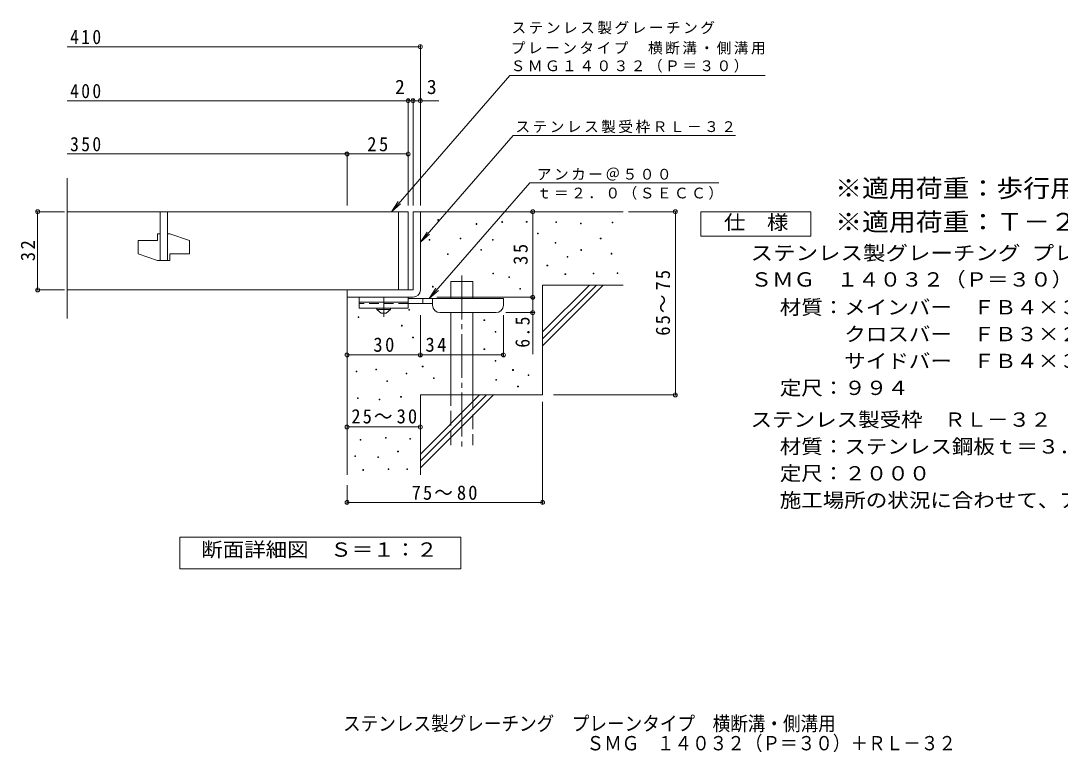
# Model space of a CAD drawing. Units: millimetres, scale not verified. Extents: x -301 to 338, y -273 to 250.
# Drawn here: x -300.7 to 124.6, y -273.4 to 26.1 of the extents above; entities that cross this region are included whole.
import ezdxf
from ezdxf.enums import TextEntityAlignment as Align

# ---------------------------------------------------------------- set-up
doc = ezdxf.new("R2010")
doc.units = ezdxf.units.MM
doc.header["$LTSCALE"] = 2
doc.header["$PDMODE"] = 32
doc.header["$PDSIZE"] = 1.6
for name, pattern in [('CHAIN1', [8, 5, -1, 1, -1]), ('CHAIN2', [12, 9, -1, 1, -1]), ('DASHED2', [3, 2, -1]), ('DASHED3', [4, 3, -1])]:
    doc.linetypes.add(name, pattern=pattern)
for name, color, linetype, lineweight in [('D-0', 7, 'Continuous', 9), ('D-1', 2, 'Continuous', 9), ('D-2', 3, 'Continuous', 9), ('D-4', 7, 'Continuous', 9), ('D-5', 7, 'Continuous', 9), ('D-6', 6, 'Continuous', 9), ('D-9', 4, 'Continuous', 9)]:
    doc.layers.add(name, color=color, linetype=linetype, lineweight=lineweight)
doc.layers.add('F-5_F-5ﾚｲﾔ', color=2, linetype='Continuous')
doc.styles.add('ＭＳ ゴシック', font='')
doc.styles.get('ＭＳ ゴシック').set_extended_font_data('MS Gothic')

msp = doc.modelspace()

# ---------------------------------------------------------------- linework, layer by layer
at = {"layer": 'D-0'}
for points in [[(-130.089, -55.668), (-130.089, -55.368), (-129.789, -55.368), (-129.789, -55.668)], [(-114.423, -57.288), (-114.423, -56.988), (-114.123, -56.988), (-114.123, -57.288)], [(-103.889, -56.478), (-103.889, -56.178), (-103.589, -56.178), (-103.589, -56.478)], [(-93.888, -56.369), (-93.888, -56.069), (-93.588, -56.069), (-93.588, -56.369)], [(-81.859, -56.572), (-81.859, -56.272), (-81.559, -56.272), (-81.559, -56.572)], [(-71.708, -57.114), (-71.708, -56.814), (-71.408, -56.814), (-71.408, -57.114)], [(-58.715, -56.708), (-58.715, -56.408), (-58.415, -56.408), (-58.415, -56.708)], [(-133.693, -63.73), (-133.693, -63.43), (-133.393, -63.43), (-133.393, -63.73)], [(-120.975, -63.19), (-120.975, -62.89), (-120.675, -62.89), (-120.675, -63.19)], [(-107.711, -63.731), (-107.711, -63.431), (-107.411, -63.431), (-107.411, -63.731)], [(-89.318, -61.166), (-89.318, -60.866), (-89.018, -60.866), (-89.018, -61.166)], [(-63.587, -63.205), (-63.587, -62.904), (-63.287, -62.904), (-63.287, -63.205)], [(-112.448, -67.927), (-112.448, -67.627), (-112.148, -67.627), (-112.148, -67.927)], [(-82.13, -64.964), (-82.13, -64.664), (-81.83, -64.664), (-81.83, -64.964)], [(-71.573, -67.942), (-71.573, -67.642), (-71.273, -67.642), (-71.273, -67.942)], [(-126.108, -69.69), (-126.108, -69.39), (-125.808, -69.39), (-125.808, -69.69)], [(-77.122, -70.784), (-77.122, -70.484), (-76.822, -70.484), (-76.822, -70.784)], [(-59.121, -69.431), (-59.121, -69.131), (-58.821, -69.131), (-58.821, -69.431)], [(-85.412, -74.28), (-85.412, -73.98), (-85.112, -73.98), (-85.112, -74.28)], [(-107.576, -77.537), (-107.576, -77.237), (-107.276, -77.237), (-107.276, -77.537)], [(-101.07, -79.034), (-101.07, -78.734), (-100.77, -78.734), (-100.77, -79.034)], [(-78.07, -77.822), (-78.07, -77.522), (-77.77, -77.522), (-77.77, -77.822)], [(-66.565, -77.552), (-66.565, -77.251), (-66.265, -77.251), (-66.265, -77.552)], [(-56.684, -77.416), (-56.684, -77.116), (-56.384, -77.116), (-56.384, -77.416)], [(-132.249, -82.948), (-132.249, -82.648), (-131.949, -82.648), (-131.949, -82.948)], [(-96.5, -83.831), (-96.5, -83.531), (-96.2, -83.531), (-96.2, -83.831)], [(-141.992, -92.47), (-141.992, -92.17), (-141.692, -92.17), (-141.692, -92.47)], [(-162.671, -95.445), (-162.671, -95.145), (-162.371, -95.145), (-162.371, -95.445)], [(-111.212, -96.703), (-111.212, -96.403), (-110.912, -96.403), (-110.912, -96.703)], [(-144.974, -98.933), (-144.974, -98.633), (-144.674, -98.633), (-144.674, -98.933)], [(-106.642, -101.5), (-106.642, -101.2), (-106.342, -101.2), (-106.342, -101.5)], [(-140.404, -103.73), (-140.404, -103.43), (-140.104, -103.43), (-140.104, -103.73)], [(-111.212, -108.536), (-111.212, -108.236), (-110.912, -108.236), (-110.912, -108.536)], [(-106.642, -113.333), (-106.642, -113.033), (-106.342, -113.033), (-106.342, -113.333)], [(-163.459, -117.678), (-163.459, -117.378), (-163.159, -117.378), (-163.159, -117.678)], [(-155.512, -116.829), (-155.512, -116.529), (-155.212, -116.529), (-155.212, -116.829)], [(-143.002, -118.507), (-143.002, -118.207), (-142.702, -118.207), (-142.702, -118.507)], [(-136.438, -115.652), (-136.438, -115.352), (-136.138, -115.352), (-136.138, -115.652)], [(-99.465, -117.074), (-99.465, -116.774), (-99.165, -116.774), (-99.165, -117.074)], [(-93.093, -119.224), (-93.093, -118.924), (-92.793, -118.924), (-92.793, -119.224)], [(-150.942, -121.627), (-150.942, -121.327), (-150.642, -121.327), (-150.642, -121.627)], [(-131.868, -120.449), (-131.868, -120.149), (-131.568, -120.149), (-131.568, -120.449)], [(-106.368, -121.135), (-106.368, -120.834), (-106.068, -120.834), (-106.068, -121.135)], [(-97.415, -123.816), (-97.415, -123.516), (-97.115, -123.516), (-97.115, -123.816)], [(-162.976, -128.563), (-162.976, -128.263), (-162.676, -128.263), (-162.676, -128.563)], [(-154.144, -129.173), (-154.144, -128.872), (-153.844, -128.872), (-153.844, -129.173)], [(-145.313, -128.107), (-145.313, -127.807), (-145.013, -127.807), (-145.013, -128.107)], [(-151.556, -144.856), (-151.556, -144.556), (-151.256, -144.556), (-151.256, -144.856)], [(-161.91, -145.618), (-161.91, -145.317), (-161.61, -145.317), (-161.61, -145.618)], [(-141.582, -145.237), (-141.582, -144.937), (-141.282, -144.937), (-141.282, -145.237)], [(-164.042, -152.317), (-164.042, -152.017), (-163.742, -152.017), (-163.742, -152.317)], [(-154.601, -152.774), (-154.601, -152.474), (-154.301, -152.474), (-154.301, -152.774)], [(-146.531, -150.414), (-146.531, -150.114), (-146.231, -150.114), (-146.231, -150.414)], [(-160.768, -158.027), (-160.768, -157.727), (-160.468, -157.727), (-160.468, -158.027)], [(-150.414, -157.723), (-150.414, -157.423), (-150.114, -157.423), (-150.114, -157.723)], [(-142.8, -157.723), (-142.8, -157.423), (-142.5, -157.423), (-142.5, -157.723)]]:
    msp.add_lwpolyline(points, close=True, dxfattribs=at)
at = {"layer": 'D-1'}
for p, q in [((-140.228, -52.135), (-140.228, -84.135)), ((-140.228, -52.135), (-137.228, -52.135)), ((-137.228, -84.135), (-137.228, -52.135)), ((-167.228, -84.135), (-140.228, -84.135)), ((-167.228, -87.135), (-167.228, -84.135)), ((-167.228, -87.135), (-140.228, -87.135))]:
    msp.add_line(p, q, dxfattribs=at)
msp.add_arc((-140.228, -84.135), 3, 270, 0, dxfattribs=at)
at = {"layer": 'D-2'}
for p, q in [((-281.762, -95.896), (-281.762, -38.395)), ((-142.228, -52.135), (-281.762, -52.135)), ((-243.728, -52.135), (-243.728, -72.135)), ((-240.728, -52.135), (-240.728, -72.135)), ((-146.228, -52.135), (-146.228, -84.135)), ((-142.228, -52.135), (-142.228, -84.135)), ((-244.728, -61.135), (-244.728, -63.885)), ((-243.728, -61.135), (-244.728, -61.135)), ((-239.728, -61.135), (-240.728, -61.135)), ((-239.728, -61.135), (-231.728, -63.885)), ((-252.728, -63.885), (-252.728, -69.385)), ((-252.728, -63.885), (-244.728, -63.885)), ((-231.728, -63.885), (-231.728, -69.385)), ((-252.728, -69.385), (-244.728, -72.135)), ((-239.728, -72.135), (-244.728, -72.135)), ((-239.728, -69.385), (-239.728, -72.135)), ((-239.728, -69.385), (-231.728, -69.385)), ((-281.762, -84.135), (-142.228, -84.135))]:
    msp.add_line(p, q, dxfattribs=at)
at = {"layer": 'D-4'}
for p, q in [((-281.762, 15.438), (-137.228, 15.438)), ((-137.228, -49.544), (-137.228, 16.038)), ((-281.762, -6.701), (-142.228, -6.701)), ((-142.228, -49.544), (-142.228, -6.101)), ((-142.228, -6.701), (-141.228, -6.701)), ((-141.228, -6.701), (-129.696, -6.701)), ((-140.228, -49.544), (-140.228, -6.101)), ((-281.762, -28.451), (-167.228, -28.451)), ((-167.228, -49.544), (-167.228, -27.851)), ((-167.228, -28.451), (-142.228, -28.451)), ((-282.832, -52.135), (-294.442, -52.135)), ((-293.842, -84.135), (-293.842, -52.135)), ((-91.235, -87.135), (-91.235, -52.135)), ((-52.022, -52.135), (-32.291, -52.135)), ((-32.891, -127.135), (-32.891, -52.135)), ((-282.832, -84.135), (-294.442, -84.135)), ((-130.426, -87.135), (-90.635, -87.135)), ((-91.235, -87.135), (-91.235, -110.485)), ((-90.635, -93.435), (-102.227, -93.435)), ((-137.227, -111.356), (-137.227, -94.435)), ((-103.227, -111.356), (-103.227, -94.435)), ((-82.781, -127.135), (-32.291, -127.135)), ((-87.228, -129.89), (-87.228, -171.752)), ((-167.228, -140.259), (-137.228, -140.259)), ((-167.228, -164.135), (-167.228, -171.752)), ((-167.228, -171.152), (-87.228, -171.152))]:
    msp.add_line(p, q, dxfattribs=at)
msp.add_lwpolyline([(-167.227, -110.756), (-137.227, -110.756), (-103.227, -110.756)], dxfattribs=at)
for p in [(-137.228, 15.438), (-142.228, -6.701), (-140.228, -6.701), (-137.228, -6.701), (-167.228, -28.451), (-142.228, -28.451), (-293.842, -52.135), (-91.235, -52.135), (-32.891, -52.135), (-293.842, -84.135), (-91.235, -87.135), (-91.235, -93.435), (-167.227, -110.756), (-137.227, -110.756), (-103.227, -110.756), (-32.891, -127.135), (-167.228, -140.259), (-137.228, -140.259), (-167.228, -171.152), (-87.228, -171.152)]:
    msp.add_point(p, dxfattribs=at)
at = {"layer": 'D-5'}
for p, q in [((-100.576, 3.588), (3.898, 3.588)), ((-99.21, -20.934), (-8.291, -20.934)), ((-133.605, -87.635), (-92.421, -40.317)), ((-15.126, -40.317), (-92.421, -40.317)), ((-149.076, -52.135), (-146.313, -47.968)), ((-137.228, -64.614), (-133.482, -61.304)), ((-133.605, -87.635), (-130.842, -83.467)), ((-133.605, -87.635), (-129.858, -84.324))]:
    msp.add_line(p, q, dxfattribs=at)
for points in [[(-100.576, 3.588), (-149.076, -52.135), (-145.329, -48.825)], [(-99.21, -20.934), (-137.228, -64.614), (-134.466, -60.447)]]:
    msp.add_lwpolyline(points, dxfattribs=at)
for points in [[(-22.515, -62.135), (-22.515, -52.135), (22.485, -52.135), (22.485, -62.135)], [(-235.627, -198.323), (-235.627, -185.324), (-120.627, -185.324), (-120.627, -198.323)]]:
    msp.add_lwpolyline(points, close=True, dxfattribs=at)
at = {"layer": 'D-6'}
for p, q in [((-137.228, -52.135), (-54.228, -52.135)), ((-124.77, -87.635), (-124.77, -80.635)), ((-124.77, -80.635), (-115.77, -80.635)), ((-115.77, -87.635), (-115.77, -80.635)), ((-87.228, -101.337), (-68.026, -82.135)), ((-87.228, -82.135), (-54.228, -82.135)), ((-87.228, -104.165), (-65.198, -82.135)), ((-87.228, -82.135), (-87.228, -127.135)), ((-87.228, -106.993), (-62.37, -82.135)), ((-167.228, -87.135), (-167.228, -159.865)), ((-124.77, -127.135), (-124.77, -93.435)), ((-115.77, -127.135), (-115.77, -93.435)), ((-137.228, -127.135), (-87.228, -127.135)), ((-137.228, -127.135), (-137.228, -159.865)), ((-137.228, -151.337), (-113.027, -127.135)), ((-137.228, -154.165), (-110.198, -127.135)), ((-137.228, -156.993), (-107.37, -127.135))]:
    msp.add_line(p, q, dxfattribs=at)
at = {"layer": 'D-6', "linetype": 'CHAIN2'}
msp.add_line((-120.27, -78.185), (-120.27, -149.802), dxfattribs=at)
at = {"layer": 'D-6', "linetype": 'DASHED3'}
for p, q in [((-124.77, -147.635), (-124.77, -127.135)), ((-115.77, -127.135), (-115.77, -147.635))]:
    msp.add_line(p, q, dxfattribs=at)
at = {"layer": 'D-9', "color": 3}
for p, q in [((-162.227, -87.135), (-162.227, -91.635)), ((-142.226, -87.135), (-162.227, -87.135)), ((-142.226, -89.135), (-162.227, -89.135)), ((-142.226, -87.135), (-142.226, -91.635)), ((-142.226, -91.635), (-162.227, -91.635))]:
    msp.add_line(p, q, dxfattribs=at)
at = {"layer": 'D-9', "linetype": 'CHAIN1'}
msp.add_line((-152.227, -95.183), (-152.227, -87.135), dxfattribs=at)
at = {"layer": 'D-9'}
for p, q in [((-103.227, -87.635), (-142.226, -87.635)), ((-136.227, -89.635), (-136.227, -87.635)), ((-132.227, -90.435), (-132.227, -87.635)), ((-103.227, -90.435), (-103.227, -87.635)), ((-132.222, -89.635), (-142.226, -89.635)), ((-129.227, -93.435), (-106.227, -93.435))]:
    msp.add_line(p, q, dxfattribs=at)
at = {"layer": 'D-9', "color": 3, "linetype": 'DASHED2'}
msp.add_line((-142.226, -89.635), (-162.227, -89.635), dxfattribs=at)
at = {"layer": 'D-9', "color": 2}
for p, q in [((-154.977, -92.135), (-154.977, -91.635)), ((-154.977, -92.135), (-153.227, -93.635)), ((-154.977, -92.135), (-149.477, -92.135)), ((-151.227, -93.635), (-149.477, -92.135)), ((-149.477, -92.135), (-149.477, -91.635)), ((-153.227, -93.635), (-151.227, -93.635))]:
    msp.add_line(p, q, dxfattribs=at)
at = {"layer": 'D-9'}
for centre, start, end in [((-129.227, -90.435), 180, 270), ((-106.227, -90.435), 270, 0)]:
    msp.add_arc(centre, 3, start, end, dxfattribs=at)

# ---------------------------------------------------------------- texts
at = {"layer": 'D-4', "color": 2, "style": 'ＭＳ ゴシック'}
for s, p in [('2', (-147.596, -5.701)), ('3', (-134.568, -5.701))]:
    msp.add_text(s, height=5.865, dxfattribs=at).set_placement(p, align=Align.BOTTOM_LEFT)
at = {"layer": 'D-4', "color": 2, "char_height": 5.865, "attachment_point": 7, "style": 'ＭＳ ゴシック'}
for s, insert in [('\\T1.27;\\W0.9;410', (-280.567, 16.438)), ('\\T1.27;\\W0.9;400', (-280.567, -5.701)), ('\\T1.27;\\W0.9;350', (-280.567, -27.451)), ('\\T1.27;\\W0.95;25', (-158.978, -27.451)), ('\\T1.27;\\W0.95;30', (-156.477, -109.556)), ('\\T1.27;\\W0.95;34', (-135.153, -109.556)), ('\\T1.22;\\W0.95;25～30', (-165.478, -138.889)), ('\\T1.22;\\W0.95;75～80', (-140.802, -170.152))]:
    msp.add_mtext(s, dxfattribs=dict(at, insert=insert))
at = {"layer": 'D-4', "color": 2, "char_height": 5.865, "attachment_point": 7, "rotation": 90, "style": 'ＭＳ ゴシック'}
for s, insert in [('\\T1.27;\\W0.95;32', (-294.842, -72.385)), ('\\T1.27;\\W0.95;35', (-93.235, -73.885)), ('\\T1.22;\\W0.95;65～75', (-34.997, -102.885)), ('\\T1.27;\\W0.9;6.5', (-92.435, -107.774))]:
    msp.add_mtext(s, dxfattribs=dict(at, insert=insert))
at = {"layer": 'D-5', "color": 3, "style": 'ＭＳ ゴシック', "width": 1.1}
for s, p in [('※適用荷重：歩行用（横断溝用）', (32.485, -48.353)), ('※適用荷重：Ｔ－２（側溝用）', (32.485, -62.135))]:
    msp.add_text(s, height=7.331, dxfattribs=at).set_placement(p, align=Align.BOTTOM_LEFT)
at = {"layer": 'D-5', "color": 2, "style": 'ＭＳ ゴシック'}
for s, width, p in [('仕\u3000様', 1.1, (-13.015, -61.135)), ('ステンレス製グレーチング プレーンタイプ 横断溝・側溝用', 1.15, (-2.097, -73.719)), ('ＳＭＧ\u3000１４０３２（Ｐ＝３０）', 1.1, (-2.097, -84.542)), ('材質：メインバー\u3000ＦＢ４×３２（ＳＵＳ３０４）', 1.1, (9.845, -95.92)), ('\u3000\u3000\u3000クロスバー\u3000ＦＢ３×２０（ＳＵＳ３０４）', 1.1, (9.845, -106.92)), ('\u3000\u3000\u3000サイドバー\u3000ＦＢ４×３２（ＳＵＳ３０４）', 1.1, (9.845, -117.92)), ('定尺：９９４', 1.1, (9.845, -128.92)), ('ステンレス製受枠\u3000ＲＬ－３２', 1.1, (-2.097, -141.92)), ('材質：ステンレス鋼板ｔ＝３．０（ＳＵＳ３０４）', 1.1, (9.845, -152.92)), ('定尺：２０００', 1.1, (9.845, -163.92)), ('施工場所の状況に合わせて、アンカーをプライヤー等で折り曲げてご使用ください。', 1.1, (9.845, -174.92)), ('断面詳細図\u3000Ｓ＝１：２', 1.1, (-226.942, -195.129))]:
    msp.add_text(s, height=5.865, dxfattribs=dict(at, width=width)).set_placement(p, align=Align.BOTTOM_LEFT)
at = {"layer": 'D-5', "char_height": 4.399, "attachment_point": 7, "style": 'ＭＳ ゴシック'}
for s, insert in [('\\T1.17;ステンレス製グレーチング', (-99.913, 20.522)), ('\\T1.17;プレーンタイプ\u3000横断溝・側溝用', (-100.224, 12.191)), ('\\T1.17;ＳＭＧ１４０３２（Ｐ＝３０）', (-100.267, 4.846)), ('\\T1.17;ステンレス製受枠ＲＬ－３２', (-98.333, -19.982)), ('\\T1.17;アンカー＠５００', (-89.573, -39.385)), ('\\T1.17;ｔ＝２．０（ＳＥＣＣ）', (-89.573, -47.249))]:
    msp.add_mtext(s, dxfattribs=dict(at, insert=insert))
at = {"layer": 'F-5_F-5ﾚｲﾔ', "style": 'ＭＳ ゴシック', "width": 0.9}
for s, p in [('ステンレス製グレーチング\u3000プレーンタイプ\u3000横断溝・側溝用', (-168.838, -266.352)), ('ＳＭＧ\u3000１４０３２（Ｐ＝３０）＋ＲＬ－３２', (-69.23, -274.403))]:
    msp.add_text(s, height=5.865, dxfattribs=at).set_placement(p, align=Align.BOTTOM_LEFT)

doc.saveas('drawing.dxf')
